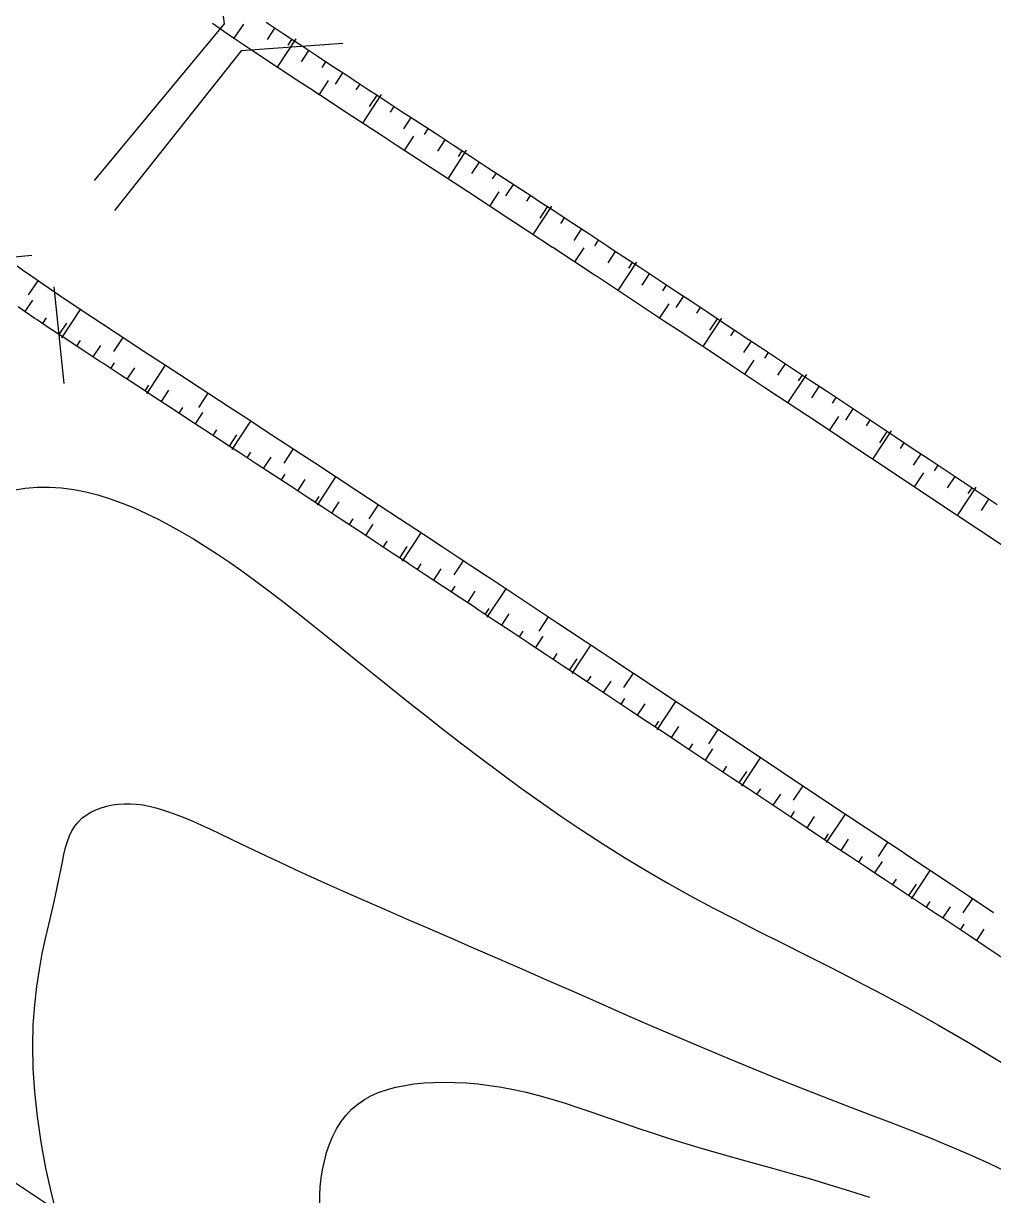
# Model space of a CAD drawing. Header units: millimetres. Extents: x 501029 to 503193, y 1805862 to 1807132.
# Drawn here: x 502236.17 to 502264.75, y 1806453.61 to 1806488.14 of the extents above; entities that cross this region are included whole.
import ezdxf

# ---------------------------------------------------------------- set-up
doc = ezdxf.new("R2010")
doc.units = ezdxf.units.MM
doc.header["$LTSCALE"] = 12
doc.header["$MEASUREMENT"] = 0
doc.linetypes.add('DASHED', pattern=[0.75, 0.5, -0.25])
for name, color, linetype in [('3', 7, 'CONTINUOUS'), ('DM0', 7, 'CONTINUOUS'), ('DM1', 4, 'CONTINUOUS')]:
    doc.layers.add(name, color=color, linetype=linetype)

msp = doc.modelspace()

# ---------------------------------------------------------------- linework, layer by layer
at = {"layer": '3', "linetype": 'Continuous'}
for p, q in [((502242.6509999998, 1806488.112, 3.689), (502242.369, 1806487.7, 3.689)), ((502243.8219999999, 1806487.833, 3.290999999999999), (502243.3209999998, 1806488.163, 3.288)), ((502243.5719999999, 1806487.998, 3.29), (502243.3509999999, 1806487.664, 3.29)), ((502244.1989999998, 1806487.686, 3.696), (502243.6469999998, 1806486.851, 3.696)), ((502244.0719999999, 1806487.667, 3.293), (502243.9619999999, 1806487.501, 3.293)), ((502244.8239999998, 1806487.173, 3.301), (502244.3229999999, 1806487.502, 3.294999999999999)), ((502244.5739999998, 1806487.337, 3.298), (502244.3539999998, 1806487.003, 3.298)), ((502245.0749999999, 1806487.008, 3.304), (502244.9649999998, 1806486.841, 3.304)), ((502245.5759999999, 1806486.678, 3.310999999999999), (502245.3569999999, 1806486.343999999, 3.310999999999999)), ((502246.329, 1806486.185, 3.325), (502245.8269999998, 1806486.514, 3.316)), ((502245.1539999998, 1806486.459, 3.712), (502244.8799999999, 1806486.040999999, 3.712)), ((502246.0779999998, 1806486.35, 3.321), (502245.9679999999, 1806486.182, 3.321)), ((502246.7059999998, 1806486.04, 3.737), (502246.1589999998, 1806485.203, 3.737)), ((502246.5799999999, 1806486.021, 3.33), (502246.3609999999, 1806485.686, 3.33)), ((502247.3329999999, 1806485.528, 3.347999999999999), (502246.8309999998, 1806485.857, 3.335999999999999)), ((502247.0819999999, 1806485.693, 3.342), (502246.9719999999, 1806485.525, 3.342)), ((502247.5839999998, 1806485.364, 3.354), (502247.3649999998, 1806485.029, 3.354)), ((502248.3369999998, 1806484.872, 3.373), (502247.835, 1806485.2, 3.359999999999999)), ((502247.6639999999, 1806484.816, 3.765), (502247.3909999998, 1806484.397, 3.765)), ((502248.0859999999, 1806485.036, 3.366), (502247.977, 1806484.869, 3.366)), ((502248.8399999999, 1806484.544, 3.386), (502248.3369999998, 1806484.872, 3.373)), ((502248.5879999997, 1806484.708, 3.379999999999999), (502248.3699999999, 1806484.373, 3.379999999999999)), ((502249.2169999999, 1806484.398999999, 3.798999999999999), (502248.6699999999, 1806483.562, 3.798999999999999)), ((502249.0909999998, 1806484.38, 3.393), (502248.9809999999, 1806484.213, 3.393)), ((502249.8439999998, 1806483.888, 3.413), (502249.3419999999, 1806484.216, 3.399999999999999)), ((502249.5929999998, 1806484.052, 3.406), (502249.3739999998, 1806483.717, 3.406)), ((502250.3459999999, 1806483.56, 3.427), (502249.8439999998, 1806483.888, 3.413)), ((502250.0949999997, 1806483.724, 3.419999999999999), (502249.9849999999, 1806483.556, 3.419999999999999)), ((502250.8479999998, 1806483.231, 3.441), (502250.3459999999, 1806483.56, 3.427)), ((502250.5969999999, 1806483.395, 3.434), (502250.3779999998, 1806483.060999999, 3.434)), ((502250.5049999999, 1806482.362, 3.847999999999999), (502249.2499999998, 1806483.182, 3.814)), ((502250.1749999999, 1806483.175, 3.832), (502249.9009999998, 1806482.756999999, 3.832)), ((502251.0989999999, 1806483.067, 3.447999999999999), (502250.9889999998, 1806482.9, 3.447999999999999)), ((502251.7269999999, 1806482.756999999, 3.866), (502251.1779999998, 1806481.92, 3.866)), ((502251.8509999998, 1806482.574, 3.467999999999999), (502251.3499999998, 1806482.903, 3.455)), ((502251.6009999998, 1806482.738, 3.460999999999999), (502251.3809999998, 1806482.404, 3.460999999999999)), ((502252.102, 1806482.409, 3.474), (502251.9929999997, 1806482.242, 3.474)), ((502252.8539999998, 1806481.915, 3.491999999999999), (502252.3529999999, 1806482.245, 3.479999999999999)), ((502252.6029999998, 1806482.08, 3.486), (502252.3839999998, 1806481.746, 3.486)), ((502253.3549999998, 1806481.585, 3.503), (502252.8539999998, 1806481.915, 3.491999999999999)), ((502253.1049999997, 1806481.75, 3.498), (502252.9949999999, 1806481.583, 3.498)), ((502252.683, 1806481.53, 3.894999999999999), (502252.4079999999, 1806481.113, 3.894999999999999)), ((502253.606, 1806481.42, 3.508999999999999), (502253.3849999998, 1806481.086, 3.508999999999999)), ((502254.2319999999, 1806481.108, 3.922), (502253.6809999999, 1806480.273, 3.922)), ((502254.3559999999, 1806480.924, 3.523), (502253.856, 1806481.255, 3.514)), ((502254.106, 1806481.09, 3.518), (502253.9959999998, 1806480.923, 3.518)), ((502254.8569999998, 1806480.593, 3.532), (502254.3559999999, 1806480.924, 3.523)), ((502254.6069999998, 1806480.759, 3.528), (502254.3859999999, 1806480.425, 3.528)), ((502236.6009999998, 1806480.552, 7.706), (502236.315, 1806480.142, 7.706)), ((502255.3579999998, 1806480.263, 3.542), (502254.8569999998, 1806480.593, 3.532)), ((502255.1069999998, 1806480.428, 3.536999999999999), (502254.9969999998, 1806480.261, 3.536999999999999)), ((502236.4409999998, 1806479.98, 0.771), (502236.2129999997, 1806479.652, 0.771)), ((502255.6079999998, 1806480.097, 3.546), (502255.3869999999, 1806479.764, 3.546)), ((502237.8439999998, 1806479.713, 7.714999999999999), (502237.2929999999, 1806478.879, 7.714999999999999)), ((502255.0609999997, 1806479.361, 3.947), (502254.2629999998, 1806479.889, 3.933)), ((502255.1859999998, 1806479.878, 3.945), (502254.9099999999, 1806479.461, 3.945)), ((502256.3579999998, 1806479.6, 3.556999999999999), (502255.8579999998, 1806479.932, 3.55)), ((502256.1079999998, 1806479.766, 3.552999999999999), (502255.9979999999, 1806479.599, 3.552999999999999)), ((502256.8579999997, 1806479.269, 3.564999999999999), (502256.3579999998, 1806479.6, 3.556999999999999)), ((502236.8469999999, 1806479.462, 0.7740000000000001), (502236.7359999998, 1806479.296, 0.7740000000000001)), ((502237.4369999999, 1806479.31, 0.779), (502237.217, 1806478.977, 0.779)), ((502255.5139999997, 1806479.060999999, 3.954), (502255.0609999997, 1806479.361, 3.947)), ((502256.7349999999, 1806479.451999999, 3.964), (502256.183, 1806478.619, 3.964)), ((502256.6079999998, 1806479.435, 3.560999999999999), (502256.3869999999, 1806479.101, 3.560999999999999)), ((502237.5079999999, 1806478.784, 0.7820000000000001), (502237.0069999998, 1806479.115, 0.7770000000000001)), ((502256.7649999999, 1806478.233, 3.972999999999999), (502255.5139999997, 1806479.060999999, 3.954)), ((502257.1079999998, 1806479.104, 3.568999999999999), (502256.998, 1806478.937, 3.568999999999999)), ((502257.859, 1806478.606, 3.579), (502257.359, 1806478.938, 3.572999999999999)), ((502237.8479999997, 1806478.8, 0.7850000000000001), (502237.7379999999, 1806478.633, 0.7850000000000001)), ((502238.4389999998, 1806478.65, 0.792), (502238.2189999998, 1806478.316, 0.792)), ((502239.0969999999, 1806478.888, 7.733), (502238.8219999999, 1806478.47, 7.733)), ((502257.609, 1806478.772, 3.576), (502257.3879999998, 1806478.439, 3.576)), ((502258.3589999999, 1806478.275, 3.585999999999999), (502257.859, 1806478.606, 3.579)), ((502257.6869999999, 1806478.221, 3.982), (502257.4109999998, 1806477.805, 3.982)), ((502258.109, 1806478.441, 3.583), (502257.9979999999, 1806478.274, 3.583)), ((502239.0109999999, 1806477.795, 0.806), (502238.5099999998, 1806478.124, 0.7970000000000002)), ((502238.8499999999, 1806478.14, 0.8009999999999999), (502238.7399999998, 1806477.972999999, 0.8009999999999999)), ((502239.4419999998, 1806477.991, 0.81), (502239.2219999998, 1806477.657, 0.81)), ((502240.3509999998, 1806478.065, 7.756), (502239.8019999999, 1806477.229, 7.756)), ((502258.6089999999, 1806478.109, 3.588999999999999), (502258.3869999999, 1806477.776, 3.588999999999999)), ((502259.3579999998, 1806477.611, 3.597999999999999), (502258.8589999999, 1806477.943, 3.592)), ((502239.5129999998, 1806477.466, 0.815), (502239.0109999999, 1806477.795, 0.806)), ((502259.2349999999, 1806477.795, 3.998), (502258.6819999998, 1806476.961999999, 3.998)), ((502259.1089999999, 1806477.776999999, 3.595), (502258.9979999999, 1806477.611, 3.595)), ((502259.8579999998, 1806477.28, 3.604), (502259.3579999998, 1806477.611, 3.597999999999999)), ((502239.8529999999, 1806477.482, 0.8190000000000001), (502239.7439999999, 1806477.314, 0.8190000000000001)), ((502240.4449999998, 1806477.333, 0.829), (502240.2259999998, 1806476.998, 0.829)), ((502241.6049999997, 1806477.243, 7.783), (502241.332, 1806476.825, 7.783)), ((502259.6079999998, 1806477.445, 3.600999999999999), (502259.3869999998, 1806477.111999999, 3.600999999999999)), ((502240.5159999999, 1806476.808, 0.8349999999999999), (502240.0139999998, 1806477.137, 0.825)), ((502260.1079999998, 1806477.114, 3.605999999999999), (502259.9979999998, 1806476.947, 3.605999999999999)), ((502260.8579999998, 1806476.616, 3.613999999999999), (502260.3579999998, 1806476.948, 3.608999999999999)), ((502240.8569999999, 1806476.823999999, 0.84), (502240.7469999997, 1806476.657, 0.84)), ((502241.4489999999, 1806476.676, 0.8509999999999999), (502241.2299999998, 1806476.341, 0.8509999999999999)), ((502260.1869999999, 1806476.562, 4.012), (502259.9099999999, 1806476.146, 4.012)), ((502260.6079999998, 1806476.782, 3.612), (502260.3869999999, 1806476.448999999, 3.612)), ((502261.3569999998, 1806476.283, 3.619), (502260.8579999998, 1806476.616, 3.613999999999999)), ((502241.5199999998, 1806476.151, 0.858), (502241.0179999999, 1806476.48, 0.8459999999999999)), ((502242.0219999999, 1806475.822999999, 0.8689999999999999), (502241.5199999998, 1806476.151, 0.858)), ((502241.8609999999, 1806476.166999999, 0.8629999999999999), (502241.751, 1806476, 0.8629999999999999)), ((502242.8609999998, 1806476.423, 7.812), (502242.3129999999, 1806475.586, 7.812)), ((502261.1079999998, 1806476.448999999, 3.616), (502260.9969999997, 1806476.283, 3.616)), ((502261.8569999998, 1806475.951, 3.624), (502261.3569999998, 1806476.283, 3.619)), ((502242.4529999998, 1806476.018999999, 0.874), (502242.234, 1806475.684, 0.874)), ((502261.734, 1806476.135, 4.024), (502261.1799999999, 1806475.302, 4.024)), ((502261.6069999998, 1806476.117, 3.620999999999999), (502261.3859999999, 1806475.784, 3.620999999999999)), ((502262.3569999999, 1806475.619, 3.628), (502261.8569999998, 1806475.951, 3.624)), ((502243.0259999999, 1806475.166, 0.8939999999999999), (502242.5239999997, 1806475.495, 0.881)), ((502242.8649999998, 1806475.511, 0.887), (502242.7559999998, 1806475.343, 0.887)), ((502244.1159999999, 1806475.602, 7.842999999999999), (502243.842, 1806475.184, 7.842999999999999)), ((502261.7629999999, 1806474.914, 4.03), (502260.5139999997, 1806475.745, 4.017999999999999)), ((502262.1069999999, 1806475.785, 3.625999999999999), (502261.9959999999, 1806475.619, 3.625999999999999)), ((502262.856, 1806475.287, 3.633), (502262.3569999999, 1806475.619, 3.628)), ((502262.6069999998, 1806475.453, 3.631), (502262.3849999998, 1806475.12, 3.631)), ((502243.5279999999, 1806474.838, 0.906), (502243.0259999999, 1806475.166, 0.8939999999999999)), ((502243.4569999999, 1806475.363, 0.899), (502243.2379999999, 1806475.028, 0.899)), ((502245.9979999999, 1806474.369, 7.887999999999999), (502244.7429999998, 1806475.191, 7.858)), ((502263.3559999999, 1806474.955, 3.637999999999999), (502262.856, 1806475.287, 3.633)), ((502263.1059999999, 1806475.121, 3.636), (502262.9959999998, 1806474.954, 3.636)), ((502243.869, 1806474.854, 0.912), (502243.7599999998, 1806474.687, 0.912)), ((502245.3699999999, 1806474.78, 7.873), (502244.822, 1806473.944, 7.873)), ((502263.0119999998, 1806474.084, 4.041999999999999), (502261.7629999999, 1806474.914, 4.03)), ((502262.6849999998, 1806474.902, 4.036), (502262.4079999999, 1806474.485, 4.036)), ((502263.8559999999, 1806474.623, 3.643), (502263.3559999999, 1806474.955, 3.637999999999999)), ((502263.6059999999, 1806474.789, 3.64), (502263.3839999999, 1806474.456, 3.64)), ((502244.5319999999, 1806474.181, 0.93), (502244.0299999998, 1806474.51, 0.9179999999999999)), ((502244.4609999999, 1806474.706, 0.923), (502244.2419999999, 1806474.371, 0.923)), ((502264.2319999999, 1806474.474, 4.049), (502263.6779999999, 1806473.641, 4.049)), ((502264.3549999997, 1806474.290999999, 3.648), (502263.8559999999, 1806474.623, 3.643)), ((502264.1059999999, 1806474.457, 3.645), (502263.9949999999, 1806474.29, 3.645)), ((502245.0339999998, 1806473.852, 0.942), (502244.5319999999, 1806474.181, 0.93)), ((502244.8729999999, 1806474.197, 0.936), (502244.7629999998, 1806474.029, 0.936)), ((502264.261, 1806473.254, 4.054), (502263.0119999998, 1806474.084, 4.041999999999999)), ((502264.8549999997, 1806473.958, 3.652), (502264.3549999997, 1806474.290999999, 3.648)), ((502264.6049999998, 1806474.124, 3.649999999999999), (502264.3839999998, 1806473.791, 3.649999999999999)), ((502245.5349999999, 1806473.523, 0.954), (502245.0339999998, 1806473.852, 0.942)), ((502245.4639999999, 1806474.048, 0.947), (502245.2449999999, 1806473.713, 0.947)), ((502246.6249999998, 1806473.958, 7.903), (502246.3509999997, 1806473.539999999, 7.903)), ((502246.0369999998, 1806473.194, 0.9669999999999999), (502245.5349999999, 1806473.523, 0.954)), ((502245.8759999999, 1806473.539, 0.9599999999999999), (502245.7669999997, 1806473.372, 0.9599999999999999)), ((502246.4679999998, 1806473.39, 0.9709999999999999), (502246.2479999999, 1806473.055999999, 0.9709999999999999)), ((502247.8779999998, 1806473.134, 7.93), (502247.3279999998, 1806472.299, 7.93)), ((502265.5109999999, 1806472.423, 4.065999999999999), (502264.261, 1806473.254, 4.054)), ((502247.0389999998, 1806472.535, 0.989), (502246.5379999999, 1806472.865, 0.9779999999999999)), ((502246.879, 1806472.88, 0.983), (502246.7689999999, 1806472.713, 0.983)), ((502247.4699999998, 1806472.73, 0.9929999999999999), (502247.2499999998, 1806472.396, 0.9929999999999999)), ((502248.0409999998, 1806471.873999999, 1.009), (502247.5399999998, 1806472.205, 1)), ((502247.8809999999, 1806472.22, 1.004), (502247.7699999998, 1806472.053, 1.004)), ((502248.4709999999, 1806472.068999999, 1.013), (502248.2509999999, 1806471.736, 1.013)), ((502249.129, 1806472.308, 7.953999999999999), (502248.8529999999, 1806471.89, 7.953999999999999)), ((502248.5419999999, 1806471.542999999, 1.018), (502248.0409999998, 1806471.873999999, 1.009)), ((502249.0419999999, 1806471.213, 1.026999999999999), (502248.5419999999, 1806471.542999999, 1.018)), ((502248.8819999998, 1806471.558, 1.022), (502248.7719999999, 1806471.392, 1.022)), ((502249.4719999999, 1806471.408, 1.030999999999999), (502249.2519999999, 1806471.074, 1.030999999999999)), ((502250.3799999999, 1806471.48, 7.975), (502249.8279999997, 1806470.646, 7.975)), ((502250.0429999999, 1806470.551, 1.044), (502249.5429999999, 1806470.882, 1.036)), ((502249.8829999999, 1806470.897, 1.04), (502249.7719999999, 1806470.73, 1.04)), ((502250.4729999997, 1806470.746, 1.046999999999999), (502250.2519999999, 1806470.412, 1.046999999999999)), ((502251.6309999998, 1806470.651999999, 7.993999999999999), (502251.3549999998, 1806470.235, 7.993999999999999)), ((502250.5429999998, 1806470.219, 1.052), (502250.0429999999, 1806470.551, 1.044)), ((502251.0429999998, 1806469.888, 1.06), (502250.5429999998, 1806470.219, 1.052)), ((502250.8829999999, 1806470.234, 1.054999999999999), (502250.7729999998, 1806470.067, 1.054999999999999)), ((502251.4729999998, 1806470.082999999, 1.062999999999999), (502251.2519999999, 1806469.75, 1.062999999999999)), ((502252.8809999998, 1806469.823, 8.011000000000001), (502252.3279999997, 1806468.99, 8.011000000000001)), ((502252.0439999998, 1806469.225, 1.074), (502251.5429999998, 1806469.556999999, 1.066999999999999)), ((502251.8829999999, 1806469.571, 1.07), (502251.7729999998, 1806469.405, 1.07)), ((502252.4729999997, 1806469.42, 1.076), (502252.2519999998, 1806469.087, 1.076)), ((502254.7549999999, 1806468.579, 8.033), (502253.5059999999, 1806469.409, 8.019)), ((502252.5439999998, 1806468.894, 1.08), (502252.0439999998, 1806469.225, 1.074)), ((502252.8829999999, 1806468.908, 1.082999999999999), (502252.7729999998, 1806468.742, 1.082999999999999)), ((502254.1309999998, 1806468.994, 8.026), (502253.8539999999, 1806468.577, 8.026)), ((502253.5429999998, 1806468.23, 1.092), (502253.0429999998, 1806468.562, 1.086)), ((502253.4729999998, 1806468.757, 1.088999999999999), (502253.2519999998, 1806468.424, 1.088999999999999)), ((502254.0429999999, 1806467.898, 1.098), (502253.5429999998, 1806468.23, 1.092)), ((502253.8829999999, 1806468.245, 1.094999999999999), (502253.7729999998, 1806468.077999999, 1.094999999999999)), ((502254.4729999998, 1806468.093, 1.1), (502254.2519999999, 1806467.76, 1.1)), ((502255.3799999999, 1806468.164, 8.039), (502254.8269999998, 1806467.331, 8.039)), ((502255.0429999999, 1806467.234, 1.108999999999999), (502254.5429999999, 1806467.566, 1.104)), ((502254.8829999999, 1806467.581, 1.106), (502254.7719999999, 1806467.414, 1.106)), ((502257.2539999999, 1806466.919, 8.058), (502256.0049999999, 1806467.749, 8.044999999999998)), ((502255.5419999999, 1806466.902, 1.112999999999999), (502255.0429999999, 1806467.234, 1.108999999999999)), ((502255.4719999998, 1806467.429, 1.110999999999999), (502255.251, 1806467.096, 1.110999999999999)), ((502256.629, 1806467.334, 8.052), (502256.352, 1806466.917, 8.052)), ((502256.0419999999, 1806466.57, 1.118), (502255.5419999999, 1806466.902, 1.112999999999999)), ((502255.8819999997, 1806466.915999999, 1.116), (502255.771, 1806466.75, 1.116)), ((502258.5029999998, 1806466.088, 8.07), (502257.2539999999, 1806466.919, 8.058)), ((502256.5419999999, 1806466.238, 1.122999999999999), (502256.0419999999, 1806466.57, 1.118)), ((502256.4719999998, 1806466.765, 1.12), (502256.2499999998, 1806466.432, 1.12)), ((502257.8779999999, 1806466.503, 8.064), (502257.325, 1806465.671, 8.064)), ((502257.0409999997, 1806465.906, 1.128), (502256.5419999999, 1806466.238, 1.122999999999999)), ((502256.8809999999, 1806466.252, 1.126), (502256.771, 1806466.086, 1.126)), ((502257.5409999998, 1806465.573999999, 1.133), (502257.0409999997, 1806465.906, 1.128)), ((502257.4709999999, 1806466.099999999, 1.13), (502257.2499999998, 1806465.767, 1.13)), ((502259.7519999998, 1806465.258, 8.082), (502258.5029999998, 1806466.088, 8.07)), ((502258.0409999997, 1806465.241, 1.138), (502257.5409999998, 1806465.573999999, 1.133)), ((502257.8809999998, 1806465.588, 1.135), (502257.7699999998, 1806465.421, 1.135)), ((502258.4699999997, 1806465.436, 1.14), (502258.2489999998, 1806465.103, 1.14)), ((502259.1279999998, 1806465.673, 8.076), (502258.8509999998, 1806465.257, 8.076)), ((502258.5399999998, 1806464.909, 1.143), (502258.0409999997, 1806465.241, 1.138)), ((502261.001, 1806464.428, 8.095), (502259.7519999998, 1806465.258, 8.082)), ((502259.0399999998, 1806464.577, 1.148), (502258.5399999998, 1806464.909, 1.143)), ((502258.8799999999, 1806464.924, 1.145), (502258.7689999999, 1806464.757, 1.145)), ((502259.4699999998, 1806464.772, 1.15), (502259.248, 1806464.438999999, 1.15)), ((502260.3769999999, 1806464.843, 8.089), (502259.8229999999, 1806464.01, 8.089)), ((502259.5389999999, 1806464.245, 1.153), (502259.0399999998, 1806464.577, 1.148)), ((502260.0389999999, 1806463.913, 1.157999999999999), (502259.5389999999, 1806464.245, 1.153)), ((502259.8789999999, 1806464.259, 1.155), (502259.7689999998, 1806464.093, 1.155)), ((502260.4689999998, 1806464.107, 1.159999999999999), (502260.2469999998, 1806463.774, 1.159999999999999)), ((502260.5389999998, 1806463.581, 1.163), (502260.0389999999, 1806463.913, 1.157999999999999)), ((502261.6259999999, 1806464.013, 8.101), (502261.349, 1806463.596, 8.101)), ((502261.0379999999, 1806463.249, 1.167999999999999), (502260.5389999998, 1806463.581, 1.163)), ((502260.8789999999, 1806463.595, 1.165), (502260.768, 1806463.427999999, 1.165)), ((502261.4679999999, 1806463.443, 1.169999999999999), (502261.2469999998, 1806463.11, 1.169999999999999)), ((502263.4999999998, 1806462.768, 8.122), (502262.2509999999, 1806463.598, 8.108)), ((502262.8749999998, 1806463.183, 8.115), (502262.3219999999, 1806462.35, 8.115)), ((502262.0379999999, 1806462.584, 1.177999999999999), (502261.538, 1806462.916, 1.173)), ((502261.8779999998, 1806462.931, 1.175999999999999), (502261.7669999998, 1806462.764, 1.175999999999999)), ((502262.4679999999, 1806462.779, 1.181), (502262.2459999998, 1806462.446, 1.181)), ((502262.538, 1806462.252, 1.183999999999999), (502262.0379999999, 1806462.584, 1.177999999999999)), ((502264.1249999998, 1806462.353, 8.13), (502263.8489999999, 1806461.936, 8.13)), ((502263.0369999998, 1806461.92, 1.189), (502262.538, 1806462.252, 1.183999999999999)), ((502262.8769999998, 1806462.267, 1.185999999999999), (502262.7669999998, 1806462.1, 1.185999999999999)), ((502263.4669999999, 1806462.115, 1.191999999999999), (502263.2459999998, 1806461.782, 1.191999999999999)), ((502264.0369999997, 1806461.257, 1.201999999999999), (502263.5369999998, 1806461.589, 1.195)), ((502263.8769999999, 1806461.603, 1.197999999999999), (502263.7659999999, 1806461.436, 1.197999999999999)), ((502264.467, 1806461.451999999, 1.203999999999999), (502264.2459999998, 1806461.118, 1.203999999999999)), ((502264.5369999998, 1806460.925, 1.207999999999999), (502264.0369999997, 1806461.257, 1.201999999999999)), ((502265.0369999998, 1806460.593, 1.215), (502264.5369999998, 1806460.925, 1.207999999999999))]:
    msp.add_line(p, q, dxfattribs=at)
at = {"layer": '3', "color": 1, "linetype": 'Continuous', "flags": 128}
msp.add_lwpolyline([(502734.468, 1805863.404), (502565.854, 1806180.86), (502440.381, 1806356.363), (502262.265, 1806436.523), (502063.939, 1806567.977), (501955.637, 1806637.827), (501772.776, 1806767.939), (501708.223, 1807014.777), (501705.5739999999, 1807125.556)], dxfattribs=at)
at = {"layer": '3', "linetype": 'Continuous', "extrusion": (-0.2453208455844686, -0.360578364543141, 0.8998893963955321), "elevation": -774587.583451676}
msp.add_lwpolyline([(-600917.4705742392, 1598298.037923949), (-600917.7548376531, 1598298.03389421), (-600918.1714094796, 1598298.030926638), (-600918.5619507245, 1598298.032795806), (-600918.927552459, 1598298.036873063), (-600918.9705528758, 1598298.038192793)], dxfattribs=at)
at = {"layer": '3', "linetype": 'Continuous', "extrusion": (0.5498093467381566, 0.8329446973102959, 0.0625524856582147), "elevation": 1780843.014790242}
msp.add_lwpolyline([(576009.982083184, -111611.4335188057), (576010.1307438188, -111611.43552273), (576010.5825512822, -111611.4375266545)], dxfattribs=at)
at = {"layer": '3', "linetype": 'Continuous', "extrusion": (-0.5502311025889921, -0.8347255926236119, 0.0218842126397615), "elevation": -1784270.802972455}
msp.add_lwpolyline([(-574886.6070486867, 39060.4191631244), (-574887.2704799013, 39060.41216144758), (-574888.106424871, 39060.40816048939)], dxfattribs=at)
at = {"layer": '3', "linetype": 'Continuous', "extrusion": (0.5348365290098503, 0.8159685461272626, 0.219420188149717), "elevation": 1742656.314837724}
msp.add_lwpolyline([(570255.636650211, -391921.6218228623), (570255.8654657366, -391921.6248977969), (570256.2365661876, -391921.6279727314)], dxfattribs=at)
at = {"layer": '3', "linetype": 'Continuous', "extrusion": (0.5412128622580507, 0.8295639720250921, 0.1375218311556422), "elevation": 1770418.485573823}
msp.add_lwpolyline([(566430.4994237653, -245803.3182746075), (566430.5831848716, -245803.3202937921), (566431.0996265964, -245803.3273609382)], dxfattribs=at)
at = {"layer": '3', "linetype": 'Continuous', "extrusion": (-0.5140731360346079, -0.7739977527085952, 0.3696705149313212), "elevation": -1656405.364139034}
msp.add_lwpolyline([(-581091.7115907891, 659010.3214322723), (-581092.0078050354, 659010.3159499704), (-581092.7544389975, 659010.3052887082), (-581093.2115165398, 659010.2998064063)], dxfattribs=at)
at = {"layer": '3', "linetype": 'Continuous', "extrusion": (0.5143101441422083, 0.7977055172317619, 0.3148824914320079), "elevation": 1699355.425424621}
msp.add_lwpolyline([(556771.5317490341, -563772.6760986671), (556771.8207563842, -563772.6813666472), (556772.1313944979, -563772.6876882233)], dxfattribs=at)
at = {"layer": '3', "linetype": 'Continuous', "extrusion": (0.5445918144865263, 0.8342861503795246, 0.0859440217768881), "elevation": 1780645.053901739}
msp.add_lwpolyline([(566876.811840317, -153600.3736732685), (566877.6128516122, -153600.3897326889), (566878.3120748238, -153600.4007735404)], dxfattribs=at)
at = {"layer": '3', "linetype": 'Continuous', "extrusion": (0.4678942243350648, 0.7341098973615178, 0.4920951670457149), "elevation": 1561159.179378154}
msp.add_lwpolyline([(547405.1886981302, -882480.1650021459), (547405.3526001968, -882480.1695969885), (547405.7883163315, -882480.178786673)], dxfattribs=at)
at = {"layer": '3', "linetype": 'Continuous', "extrusion": (-0.5462780053643728, -0.8336742675280984, 0.0810404622186402), "elevation": -1780385.954495108}
msp.add_lwpolyline([(-570006.1055672588, 144763.2351229671), (-570007.0788329392, 144763.2140536651), (-570007.6055438076, 144763.2040206641)], dxfattribs=at)
at = {"layer": '3', "linetype": 'Continuous', "extrusion": (-0.299362252370191, -0.4216369694437178, 0.8559231903939533), "elevation": -912032.1143158696}
msp.add_lwpolyline([(-636287.7529172929, 1509627.418322851), (-636287.9494001305, 1509627.408653597), (-636288.3521259406, 1509627.39124894)], dxfattribs=at)
at = {"layer": '3', "linetype": 'Continuous', "extrusion": (0.4744963493758683, 0.7442216486352966, 0.4700929186145387), "elevation": 1582741.12047613}
msp.add_lwpolyline([(547672.3739653972, -842983.5777392148), (547673.0767430144, -842983.5958671215), (547673.8735510323, -842983.6151280223)], dxfattribs=at)
at = {"layer": '3', "linetype": 'Continuous', "extrusion": (-0.4603860850223622, -0.6802719797682153, 0.5703285774533969), "elevation": -1460127.263079701}
msp.add_lwpolyline([(-596545.0917755553, 1013804.33344405), (-596545.3316602048, 1013804.326139594), (-596545.691353333, 1013804.316400321)], dxfattribs=at)
at = {"layer": '3', "linetype": 'Continuous', "extrusion": (0.5344308967126385, 0.8230235771665583, 0.1923949273418802), "elevation": 1755196.503758739}
msp.add_lwpolyline([(562584.9587246082, -344115.9415144375), (562586.3014057591, -344115.9710665431), (562586.4581105293, -344115.9751426953)], dxfattribs=at)
at = {"layer": '3', "linetype": 'Continuous', "extrusion": (0.5425828498613593, 0.8320881864462695, 0.1150352164029957), "elevation": 1775666.448452301}
msp.add_lwpolyline([(566005.511387275, -205625.7584214713), (566005.6045805505, -205625.7594281543), (566006.1115897982, -205625.7705016668)], dxfattribs=at)
at = {"layer": '3', "linetype": 'Continuous', "extrusion": (0.2095992912943846, 0.3493321674107375, 0.9132552621808473), "elevation": 736337.2688371246}
msp.add_lwpolyline([(498748.2206030371, -1650662.988229892), (498749.7136697182, -1650663.056960423), (498749.7195006699, -1650663.056960423)], dxfattribs=at)
at = {"layer": '3', "linetype": 'Continuous', "extrusion": (-0.4813472153656238, -0.713816035860922, 0.508695906419109), "elevation": -1531251.99573599}
msp.add_lwpolyline([(-593565.3417188651, 904754.6469680559), (-593565.6975452723, 904754.6399989775), (-593565.9416011517, 904754.6341914118)], dxfattribs=at)
at = {"layer": '3', "linetype": 'Continuous', "extrusion": (-0.1786520114206755, -0.2539527993711402, 0.9505742656451984), "elevation": -548479.0470394263}
msp.add_lwpolyline([(-628626.2985266894, 1679170.149140429), (-628626.4218948367, 1679170.145363239), (-628626.8426418301, 1679170.139992448), (-628627.2362795902, 1679170.138262052), (-628627.605594646, 1679170.140012115), (-628627.7990207056, 1679170.142307356)], dxfattribs=at)
at = {"layer": '3', "linetype": 'Continuous', "extrusion": (-0.5345224301357911, -0.801783645747896, 0.267261589258428), "elevation": -1716871.14943767}
msp.add_lwpolyline([(-584153.9409854988, 476179.1296752693), (-584154.1892138366, 476179.1265620221), (-584155.3945773629, 476179.1058070413), (-584155.4400627788, 476179.1047692923)], dxfattribs=at)
at = {"layer": '3', "linetype": 'Continuous', "extrusion": (-0.3431922407818392, -0.5039008837912275, 0.7926556535984338), "elevation": -1082644.739339164}
msp.add_lwpolyline([(-601787.0550178199, 1407602.092592387), (-601787.3625647556, 1407602.086199781), (-601788.2292083189, 1407602.071269362), (-601788.5542549276, 1407602.06815722)], dxfattribs=at)
at = {"layer": '3', "linetype": 'Continuous', "extrusion": (-0.4399495484135854, -0.6495899377188076, 0.6200623417569866), "elevation": -1394436.223212016}
msp.add_lwpolyline([(-597155.2614469238, 1102081.623450412), (-597155.7528839929, 1102081.614528125), (-597155.8610476435, 1102081.613253512)], dxfattribs=at)
at = {"layer": '3', "linetype": 'Continuous', "extrusion": (-0.1640017695534135, -0.235257711204163, 0.957996466017661), "elevation": -507355.1571461546}
msp.add_lwpolyline([(-621071.2455060694, 1694836.500419786), (-621071.5930313793, 1694836.496932793), (-621071.846584135, 1694836.496932793)], dxfattribs=at)
at = {"layer": '3', "linetype": 'Continuous', "extrusion": (-0.1073720616635246, -0.1469301903975605, 0.9833019676192359), "elevation": -319351.7794357991}
msp.add_lwpolyline([(-660350.9411464751, 1725560.743583456), (-660350.993782166, 1725560.740897608), (-660351.4554546201, 1725560.721603191), (-660351.5402927953, 1725560.718917343)], dxfattribs=at)
at = {"layer": '3', "linetype": 'Continuous', "extrusion": (-0.5009593991911034, -0.7514391016806807, 0.4293937084162043), "elevation": -1609056.947941599}
msp.add_lwpolyline([(-584165.2517645212, 765046.3525738975), (-584166.1919813541, 765046.3370720372), (-584166.7522285522, 765046.3293211071)], dxfattribs=at)
at = {"layer": '3', "linetype": 'Continuous', "extrusion": (-0.5366091818031477, -0.806185355280445, 0.2492303330975163), "elevation": -1725871.884405789}
msp.add_lwpolyline([(-582853.029245372, 444158.9727081148), (-582853.0567032262, 444158.9716755308), (-582853.6297099931, 444158.9644474418)], dxfattribs=at)
at = {"layer": '3', "linetype": 'Continuous', "extrusion": (-0.4239146449966509, -0.6284608750959003, 0.6521758215627584), "elevation": -1348206.562341149}
msp.add_lwpolyline([(-593819.9332500492, 1159881.189424945), (-593820.3120971923, 1159881.18414837), (-593820.5323024115, 1159881.180190939)], dxfattribs=at)
at = {"layer": '3', "linetype": 'Continuous', "extrusion": (0.5350480542032158, 0.8189511006158777, 0.2074672853569814), "elevation": 1748139.150761155}
msp.add_lwpolyline([(567593.5498032294, -370747.6300882478), (567593.6551968728, -370747.632132732), (567594.1505536945, -370747.6382661841)], dxfattribs=at)
at = {"layer": '3', "linetype": 'Continuous', "extrusion": (-0.4990260943499619, -0.7485391367602828, 0.4366487351361434), "elevation": -1602847.185051731}
msp.add_lwpolyline([(-584163.7608111025, 777972.439338886), (-584164.4672218024, 777972.4260001039), (-584165.260165733, 777972.412661322)], dxfattribs=at)
at = {"layer": '3', "linetype": 'Continuous', "extrusion": (0.5091090083047546, 0.7753196289304644, 0.3737478971955249), "elevation": 1656302.961724421}
msp.add_lwpolyline([(571715.4532371706, -667402.175845241), (571716.5845420009, -667402.1887828232), (571716.9531351924, -667402.1941734822)], dxfattribs=at)
at = {"layer": '3', "linetype": 'Continuous', "extrusion": (-0.5454546165796542, -0.818181928242541, 0.1818174731681748), "elevation": -1751986.367002573}
msp.add_lwpolyline([(-584149.0346038078, 323944.7409836336), (-584149.3527243703, 323944.7379327828), (-584149.63478942, 323944.7348819318)], dxfattribs=at)
at = {"layer": '3', "linetype": 'Continuous', "extrusion": (-0.547428571068627, -0.8348285640083094, 0.0581655249575317), "elevation": -1783039.754832593}
msp.add_lwpolyline([(-570596.916796786, 103895.1397511707), (-570597.9671608382, 103895.1197172535), (-570598.416484533, 103895.1117036866)], dxfattribs=at)
at = {"layer": '3', "linetype": 'Continuous', "extrusion": (-0.3111642188741886, -0.4483704836071586, 0.8379383857553602), "elevation": -966249.4578864682}
msp.add_lwpolyline([(-617338.1353477051, 1483529.672755703), (-617338.2928240029, 1483529.66725883), (-617338.7345190253, 1483529.654432792)], dxfattribs=at)
at = {"layer": '3', "linetype": 'Continuous', "extrusion": (0.3706778616933275, 0.571289712275277, 0.7322745301448725), "elevation": 1218200.805156859}
msp.add_lwpolyline([(561938.2589273497, -1309898.536829087), (561939.2820306419, -1309898.550044761), (561939.7587654678, -1309898.557386803)], dxfattribs=at)
at = {"layer": '3', "linetype": 'Continuous', "extrusion": (-0.4744572796399226, -0.7066385144766825, 0.5249307570097905), "elevation": -1514825.375623642}
msp.add_lwpolyline([(-590004.8329999363, 934249.8644849326), (-590004.9361727022, 934249.8633100447), (-590005.4331786524, 934249.8586104929)], dxfattribs=at)
at = {"layer": '3', "linetype": 'Continuous', "extrusion": (0.4544685549903267, 0.7141648794790137, 0.5323784907786285), "elevation": 1518379.762562804}
msp.add_lwpolyline([(546129.2014248368, -954918.7898569398), (546130.2098304041, -954918.8134834478), (546130.7009947828, -954918.8252967017)], dxfattribs=at)
at = {"layer": '3', "linetype": 'Continuous', "extrusion": (-0.3095731866444499, -0.4456276443399353, 0.8399883598662787), "elevation": -960495.500113558}
msp.add_lwpolyline([(-618174.469567231, 1486913.592779507), (-618174.662519701, 1486913.585407654), (-618175.0689819638, 1486913.572506911)], dxfattribs=at)
at = {"layer": '3', "linetype": 'Continuous', "extrusion": (0.4883960309095974, 0.7426756162344123, 0.4581508987687221), "elevation": 1586929.369500922}
msp.add_lwpolyline([(572925.6341817295, -817943.5403045077), (572926.0122076664, -817943.5436795634), (572927.1337979899, -817943.5560547672)], dxfattribs=at)
at = {"layer": '3', "linetype": 'Continuous', "extrusion": (-0.2807619651570405, -0.3977461175895558, 0.873481965963575), "elevation": -859528.4431429828}
msp.add_lwpolyline([(-631448.0625738578, 1542104.233393478), (-631448.5016219985, 1542104.214907543), (-631448.6618438138, 1542104.208745565)], dxfattribs=at)
at = {"layer": '3', "linetype": 'Continuous', "extrusion": (-0.2277262828576485, -0.313296157400903, 0.9219469929739273), "elevation": -680328.8195290839}
msp.add_lwpolyline([(-655873.9708929884, 1619439.54171022), (-655874.423864345, 1619439.518473396), (-655875.4687651215, 1619439.461672271)], dxfattribs=at)
at = {"layer": '3', "linetype": 'Continuous', "extrusion": (0.5207948657765038, 0.8072320366734484, 0.2777573522858927), "elevation": 1719810.465078118}
msp.add_lwpolyline([(557304.4018545754, -497255.456312466), (557304.5702120748, -497255.4594353473), (557305.001501106, -497255.468803991)], dxfattribs=at)
at = {"layer": '3', "linetype": 'Continuous', "extrusion": (-0.4215708446668462, -0.6184649699414106, 0.6631584304540298), "elevation": -1328968.154937219}
msp.add_lwpolyline([(-602467.4231187311, 1177486.99391585), (-602468.1377692282, 1177486.976547293), (-602468.9220109242, 1177486.955170608)], dxfattribs=at)
at = {"layer": '3', "linetype": 'Continuous', "extrusion": (-0.2049033369864356, -0.2814123035442341, 0.9374549257995028), "elevation": -611268.5977630969}
msp.add_lwpolyline([(-657308.2113031531, 1646175.527484285), (-657308.8601871727, 1646175.495884777), (-657309.7090435983, 1646175.45279454)], dxfattribs=at)
at = {"layer": '3', "linetype": 'Continuous', "extrusion": (0.4388042175742892, 0.687553103604831, 0.5785512841247357), "elevation": 1462434.489868299}
msp.add_lwpolyline([(548481.4996990584, -1037327.915486111), (548481.9090360831, -1037327.925294285), (548482.0990162713, -1037327.92897235)], dxfattribs=at)
at = {"layer": '3', "linetype": 'Continuous', "extrusion": (-0.3177515704194174, -0.4589744734635683, 0.8296845016057816), "elevation": -988708.5263323376}
msp.add_lwpolyline([(-615316.0326838859, 1469502.34778745), (-615316.9973683087, 1469502.322708282), (-615317.5328051619, 1469502.308377329)], dxfattribs=at)
at = {"layer": '3', "linetype": 'Continuous', "extrusion": (0.4964233098919057, 0.7671996620408223, 0.4061632380711149), "elevation": 1635252.65751725}
msp.add_lwpolyline([(559696.2868530373, -726830.9510748193), (559696.3192999545, -726830.9521691508), (559696.8867506078, -726830.9631124637)], dxfattribs=at)
at = {"layer": '3', "linetype": 'Continuous', "extrusion": (-0.5109311562917865, -0.7617092921930848, 0.3984323125915467), "elevation": -1632618.30230149}
msp.add_lwpolyline([(-589200.2019898086, 709220.9707473448), (-589201.4797271413, 709220.9533029041), (-589201.7013258341, 709220.9489417939)], dxfattribs=at)
at = {"layer": '3', "linetype": 'Continuous', "extrusion": (0.5474836310361003, 0.8312812666642679, 0.0960891744192736), "elevation": 1776658.906017323}
msp.add_lwpolyline([(574159.3923914813, -171510.2759504841), (574159.5086024563, -171510.2769551328), (574159.9928590034, -171510.2849923229)], dxfattribs=at)
at = {"layer": '3', "linetype": 'Continuous', "extrusion": (0.2615503149144636, 0.4141213355027155, 0.8718342458573143), "elevation": 879469.08051924}
msp.add_lwpolyline([(539993.7303139745, -1565417.82190352), (539994.1357036537, -1565417.832111749), (539995.2301667889, -1565417.858653146)], dxfattribs=at)
at = {"layer": '3', "linetype": 'Continuous', "extrusion": (-0.4790394041338703, -0.7124175692936581, 0.512818151247382), "elevation": -1527555.653312763}
msp.add_lwpolyline([(-591214.2432893559, 912485.4818408993), (-591214.5658405783, 912485.4771815947), (-591215.7431725694, 912485.4632036817)], dxfattribs=at)
at = {"layer": '3', "linetype": 'Continuous', "extrusion": (0.4636590531701714, 0.7115559828724557, 0.5279283717056261), "elevation": 1518278.259340517}
msp.add_lwpolyline([(565421.112284066, -943779.0873992617), (565421.3100325284, -943779.0897541738), (565421.711902333, -943779.0956414543)], dxfattribs=at)
at = {"layer": '3', "linetype": 'Continuous', "extrusion": (0.5335854519215953, 0.8065826580684651, 0.2543835317013197), "elevation": 1725061.407643745}
msp.add_lwpolyline([(577804.5448708283, -453753.0523126911), (577804.9963959027, -453753.0564487535), (577805.1442225692, -453753.0585167848)], dxfattribs=at)
at = {"layer": '3', "linetype": 'Continuous', "extrusion": (0.3880673034246897, 0.5946192552393041, 0.7041531859697472), "elevation": 1269075.3059258}
msp.add_lwpolyline([(566693.977327189, -1258527.960257881), (566695.1898628187, -1258527.974341446), (566695.4777465909, -1258527.977158159)], dxfattribs=at)
at = {"layer": '3', "linetype": 'Continuous', "extrusion": (0.1280102584719499, 0.210302565005216, 0.9692193791284672), "elevation": 444199.5666148677}
msp.add_lwpolyline([(510242.1998929878, -1748692.178584571), (510242.3908249345, -1748692.186708099), (510242.7996146522, -1748692.202955155)], dxfattribs=at)
at = {"layer": '3', "linetype": 'Continuous', "extrusion": (-0.5518991959265949, -0.8298928658001212, 0.0817625148196891), "elevation": -1776368.721848528}
msp.add_lwpolyline([(-582110.9486445017, 145736.4307606425), (-582111.2198933532, 145736.4277505642), (-582112.4491107167, 145736.41771697)], dxfattribs=at)
at = {"layer": '3', "linetype": 'Continuous', "extrusion": (0.3257132008495003, 0.5010972406059726, 0.8017558644933339), "elevation": 1068807.736129821}
msp.add_lwpolyline([(563383.2508430935, -1433814.581909823), (563383.5969526184, -1433814.58692947), (563383.8515460226, -1433814.590275902)], dxfattribs=at)
at = {"layer": '3', "linetype": 'Continuous', "extrusion": (-0.5453060658390456, -0.8187681589122565, 0.1796106803911627), "elevation": -1752960.069100506}
msp.add_lwpolyline([(-583322.390277258, 320063.4333296946), (-583323.2517275854, 320063.4231643833), (-583323.8901880775, 320063.4170651964)], dxfattribs=at)
at = {"layer": '3', "linetype": 'Continuous', "extrusion": (-0.3529246325083988, -0.5190068256176792, 0.7785089072907719), "elevation": -1114826.138807106}
msp.add_lwpolyline([(-600456.40415812, 1382818.469673991), (-600456.7938058882, 1382818.463300843), (-600457.0037459885, 1382818.460114269)], dxfattribs=at)
at = {"layer": 'DM0', "linetype": 'DASHED'}
for points in [[(502241.6914744333, 1806491.107496858), (502242.0894121496, 1806488.125370666), (502236.416864333, 1806481.301592137), (502233.5660785347, 1806481.012043206)], [(502245.5852311136, 1806487.545961885), (502242.5847404318, 1806487.325764877), (502237.0649302363, 1806480.377855296), (502237.3643723123, 1806477.528091675)]]:
    msp.add_lwpolyline(points, dxfattribs=at)
at = {"layer": 'DM0', "elevation": 5}
msp.add_lwpolyline([(502235.8630730319, 1806474.390694036), (502236.2202315801, 1806474.443499096), (502236.5781866142, 1806474.471641912), (502236.9365398908, 1806474.474525817), (502237.2949263544, 1806474.451918774), (502237.6531136956, 1806474.405047266), (502238.0109027925, 1806474.335502403), (502238.3680945228, 1806474.244875296), (502238.7244897643, 1806474.134757058), (502239.0798893946, 1806474.006738798), (502239.4340942917, 1806473.862411627), (502239.7869053333, 1806473.703366658), (502240.1381233973, 1806473.531195002), (502240.4875493614, 1806473.347487767), (502240.8353159737, 1806473.15343829), (502241.1828834639, 1806472.948648793), (502241.5320439318, 1806472.732323719), (502241.8845894771, 1806472.503667515), (502242.2423121999, 1806472.261884625), (502242.6070042, 1806472.006179493), (502242.9804575774, 1806471.735756565), (502243.3644644318, 1806471.449820286), (502243.7608168632, 1806471.1475751), (502244.1713069714, 1806470.828225452), (502244.5973617986, 1806470.491373566), (502245.0389481546, 1806470.138212775), (502245.4956677922, 1806469.770334194), (502245.9671224634, 1806469.389328934), (502246.4529139206, 1806468.996788109), (502246.9526439162, 1806468.594302832), (502247.4659142024, 1806468.183464215), (502247.9923265316, 1806467.765863372), (502248.531482656, 1806467.343091415), (502249.0829843282, 1806466.916739457), (502249.6464001146, 1806466.488398612), (502250.2211658392, 1806466.059659992), (502250.8066841403, 1806465.632114709), (502251.4023576562, 1806465.207353878), (502252.007589025, 1806464.78696861), (502252.6217808851, 1806464.372550019), (502253.2443358747, 1806463.965689217), (502253.8746566322, 1806463.567977318), (502254.5121457956, 1806463.181005435), (502255.1562060034, 1806462.806364679), (502255.8067045109, 1806462.444651719), (502256.4653670411, 1806462.092485439), (502257.1343839342, 1806461.745490275), (502257.8159455306, 1806461.399290666), (502258.5122421705, 1806461.049511051), (502259.2254641942, 1806460.691775867), (502259.9578019418, 1806460.321709552), (502260.7114457535, 1806459.934936543), (502261.4885859697, 1806459.52708128), (502262.2914129304, 1806459.0937682), (502263.1255786476, 1806458.628223907), (502264.0105818199, 1806458.11408367), (502264.9693828173, 1806457.532584924)], dxfattribs=at)
at = {"layer": 'DM1'}
for points in [[(502237.2063416573, 1806452.868581934), (502237.0066902186, 1806453.638884834), (502236.8355197777, 1806454.412591984), (502236.6939682043, 1806455.180774026), (502236.5831733678, 1806455.934501601), (502236.5042731376, 1806456.664845351), (502236.4584053836, 1806457.362875917), (502236.4457302106, 1806458.021372702), (502236.462496667, 1806458.63995014), (502236.5039760359, 1806459.219931429), (502236.5654396012, 1806459.762639763), (502236.6421586466, 1806460.269398339), (502236.7294044554, 1806460.741530351), (502236.8224483116, 1806461.180358997), (502236.9165614986, 1806461.587207471), (502237.0070153001, 1806461.963398969), (502237.0890809996, 1806462.310256688), (502237.1593043979, 1806462.629136155), (502237.2193293642, 1806462.921522236), (502237.2720742843, 1806463.188932128), (502237.3204575445, 1806463.432883029), (502237.3673975308, 1806463.654892137), (502237.4158126295, 1806463.856476648), (502237.4686212263, 1806464.039153762), (502237.5287417078, 1806464.204440676), (502237.5990924598, 1806464.353854588), (502237.6825918686, 1806464.488912695), (502237.7814219906, 1806464.61089716), (502237.8948195644, 1806464.720150009), (502238.0212849986, 1806464.816778233), (502238.1593187025, 1806464.900888822), (502238.3074210848, 1806464.972588766), (502238.4640925544, 1806465.031985057), (502238.6278335202, 1806465.079184685), (502238.7971443912, 1806465.114294641), (502238.9705255762, 1806465.137421915), (502239.1464774841, 1806465.148673498), (502239.3239468307, 1806465.14815638), (502239.5036655591, 1806465.135977548), (502239.6868119192, 1806465.112243989), (502239.8745641608, 1806465.077062687), (502240.068100534, 1806465.030540631), (502240.2685992885, 1806464.972784806), (502240.4772386743, 1806464.903902198), (502240.6951969415, 1806464.823999794), (502240.9236523397, 1806464.733184579), (502241.163783119, 1806464.631563541), (502241.4169282, 1806464.519208003), (502241.6850691854, 1806464.39604664), (502241.9703483486, 1806464.261972468), (502242.2749079633, 1806464.1168785), (502242.6008903028, 1806463.960657748), (502242.9504376406, 1806463.793203228), (502243.3256922502, 1806463.614407953), (502243.7287964049, 1806463.424164936), (502244.1618923783, 1806463.222367191), (502244.6271224439, 1806463.008907732), (502245.1259683406, 1806462.783750898), (502245.657269669, 1806462.547146326), (502246.219205495, 1806462.299414978), (502246.8099548849, 1806462.040877817), (502247.4276969049, 1806461.771855805), (502248.070610621, 1806461.492669903), (502248.7368750991, 1806461.203641076), (502249.4246694055, 1806460.905090285), (502250.1321726062, 1806460.597338492), (502250.8575637672, 1806460.28070666), (502251.5987006148, 1806459.955872378), (502252.3521555143, 1806459.624939753), (502253.1141794916, 1806459.290369518), (502253.8810235716, 1806458.954622405), (502254.6489387805, 1806458.620159149), (502255.4141761433, 1806458.289440483), (502256.1729866858, 1806457.964927139), (502256.9216214334, 1806457.649079852), (502257.6563314116, 1806457.344359355), (502258.373367646, 1806457.05322638), (502259.0698469968, 1806456.777267924), (502259.746349662, 1806456.514576026), (502260.4043216746, 1806456.262368991), (502261.0452090677, 1806456.017865119), (502261.6704578737, 1806455.778282714), (502262.2815141261, 1806455.540840078), (502262.8798238573, 1806455.302755514), (502263.4668331002, 1806455.061247325), (502264.0439878879, 1806454.813533813), (502264.6127342531, 1806454.556833279), (502265.1760451799, 1806454.287497932)], [(502244.9029028756, 1806453.383488166), (502244.9031140869, 1806453.620469645), (502244.9168077289, 1806453.864360194), (502244.9432781517, 1806454.114356267), (502244.9830272139, 1806454.367482337), (502245.0365567738, 1806454.620762877), (502245.1043686904, 1806454.871222359), (502245.186964822, 1806455.115885254), (502245.2848470269, 1806455.351776035), (502245.3985171639, 1806455.575919175), (502245.5284770916, 1806455.785339144), (502245.6752286682, 1806455.977060417), (502245.8390701864, 1806456.148763613), (502246.0194856741, 1806456.300753953), (502246.2157555933, 1806456.433992804), (502246.4271604058, 1806456.549441533), (502246.6529805737, 1806456.648061509), (502246.8924965586, 1806456.730814101), (502247.1449888229, 1806456.798660675), (502247.409737828, 1806456.8525626), (502247.6860240359, 1806456.893481243), (502247.9731279087, 1806456.922377974), (502248.2704064953, 1806456.940006466), (502248.5775231913, 1806456.94628962), (502248.8942179799, 1806456.940942642), (502249.2202308438, 1806456.923680739), (502249.555301766, 1806456.894219117), (502249.8991707293, 1806456.852272984), (502250.2515777166, 1806456.797557546), (502250.6122627108, 1806456.729788009), (502250.9809656948, 1806456.648679581), (502251.3574266512, 1806456.553947467), (502251.7415360129, 1806456.445657475), (502252.1337860108, 1806456.325277805), (502252.5348193255, 1806456.194627261), (502252.9452786381, 1806456.055524643), (502253.365806629, 1806455.909788754), (502253.7970459791, 1806455.759238396), (502254.2396393691, 1806455.605692368), (502254.6942294797, 1806455.450969474), (502255.1614589916, 1806455.296888516), (502255.6419705857, 1806455.145268294), (502256.1361800912, 1806454.997316936), (502256.6435959321, 1806454.851799867), (502257.1634996811, 1806454.706871838), (502257.6951729107, 1806454.5606876), (502258.2378971935, 1806454.411401904), (502258.790954102, 1806454.2571695), (502259.3536252091, 1806454.09614514), (502259.925192087, 1806453.926483573), (502260.5049363086, 1806453.746339552), (502261.0921394464, 1806453.553867825)]]:
    msp.add_lwpolyline(points, dxfattribs=at)

doc.saveas('drawing.dxf')
